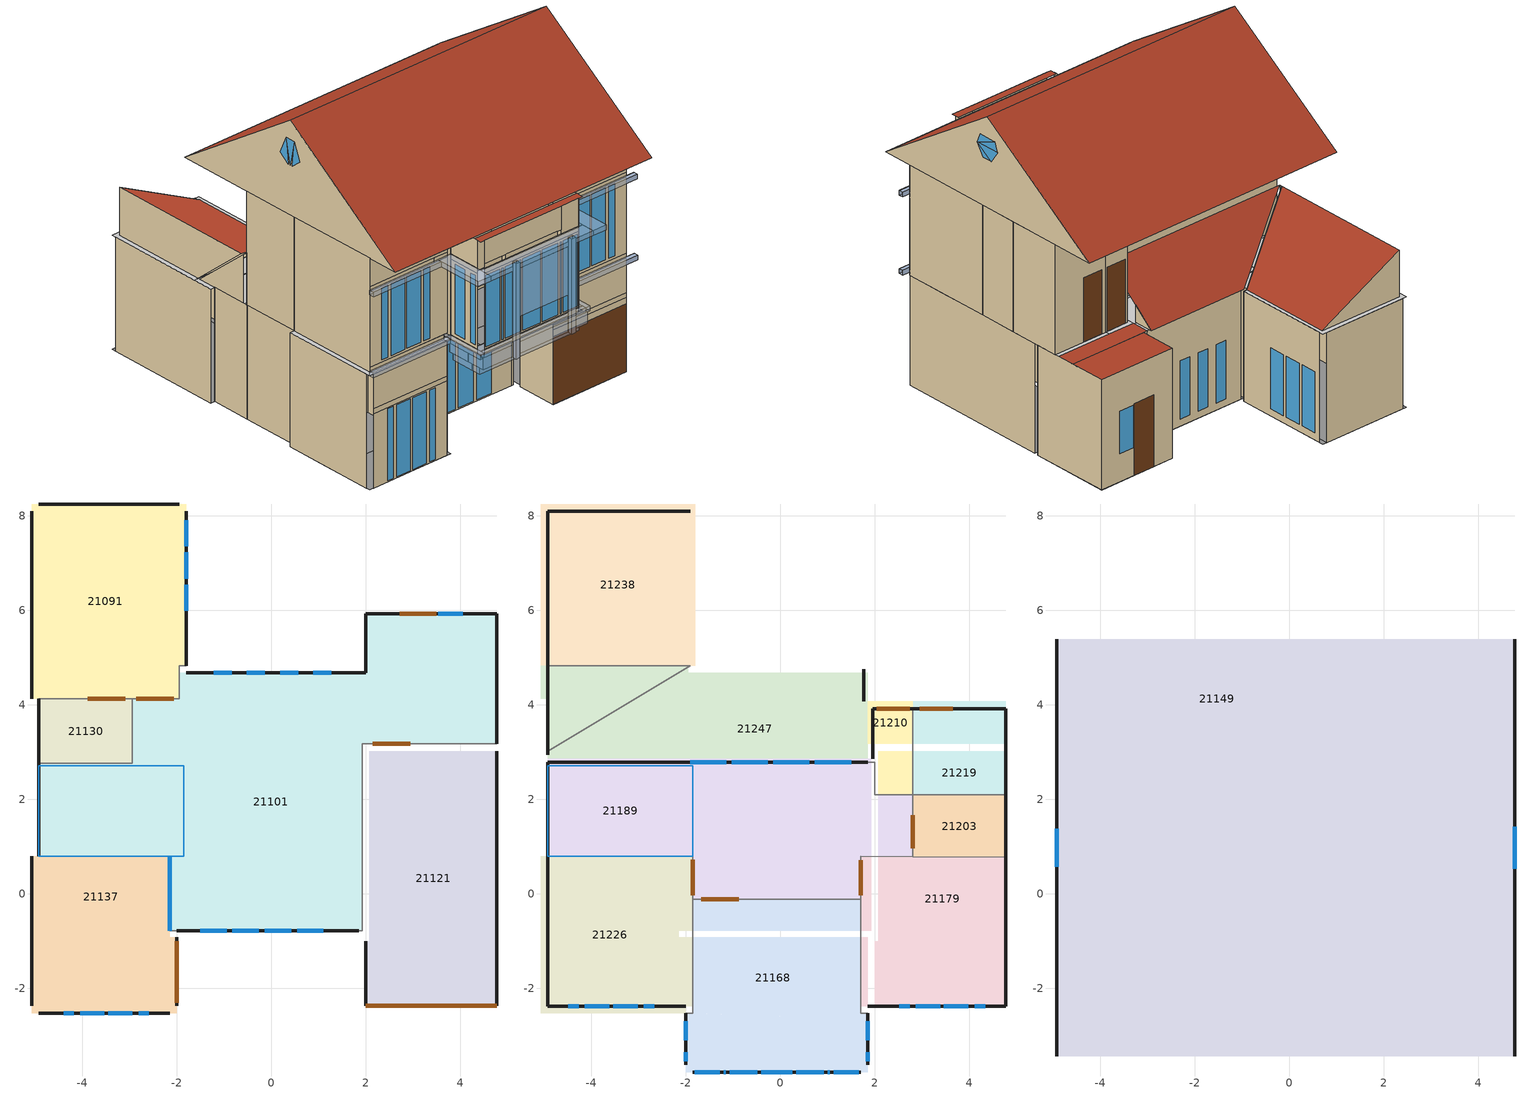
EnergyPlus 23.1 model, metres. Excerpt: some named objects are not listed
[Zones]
21091
 floor ground (1): -1.8,4.82 -1.95,4.82 -1.95,8.25 -1.8,8.25 z0; -1.95,4.13 -5.07,4.13 -5.07,8.25 -1.95,8.25 z0
 wall outside (5): -1.8,4.82 -1.8,8.1 / -1.95,8.25 -4.92,8.25 / -5.07,8.1 -5.07,4.13 z0:3.68
 wall to 21101 (5): -2.94,4.13 -1.95,4.13 -1.95,4.82 -1.8,4.82 z0:3.68
 wall to 21130 (5): -4.92,4.13 -2.94,4.13 z0:3.68
 window (Single Glass Emerald - 1001): -1.8,5.98 -1.8,6.54 / -1.8,6.67 -1.8,7.22 / -1.8,7.35 -1.8,7.9 z0.24:2.28
 door inside (7): -3.89,4.13 -3.09,4.13 / -2.86,4.13 -2.07,4.13 z0:2.4
21101
 floor ground (1): -2.94,0.79 -4.92,0.79 -4.92,2.75 -2.94,2.75 z0; -1.95,-0.79 -2.15,-0.79 -2.15,0.79 -1.95,0.79 z0; -1.95,0.79 -2.94,0.79 -2.94,4.13 -1.95,4.13 z0; 2,3.17 1.93,3.17 1.93,4.68 2,4.68 z0; 1.93,-0.79 -1.95,-0.79 -1.95,4.68 1.93,4.68 z0; 4.78,3.17 2,3.17 2,5.92 4.78,5.92 z0
 wall outside (5): 4.78,3.17 4.78,5.92 2,5.92 2,4.82 2,4.68 1.85,4.68 -1.8,4.68 / -4.92,2.75 -4.92,0.79 / -2,-0.79 1.85,-0.79 z0:3.68
 wall to 21130 (5): -2.94,4.13 -2.94,2.75 -4.92,2.75 z0:3.68
 wall to 21137 (5): -4.92,0.79 -2.15,0.79 -2.15,-0.79 -2,-0.79 z0:3.68
 wall to 21121 (5): 1.85,-0.79 1.93,-0.79 1.93,3.09 1.93,3.17 2,3.17 4.78,3.17 z0:3.68
 window (Single Glass Emerald - 1001): 4.05,5.92 3.54,5.92 z0.94:2.36; 1.27,4.68 0.89,4.68 / 0.57,4.68 0.19,4.68 / -0.13,4.68 -0.51,4.68 / -0.84,4.68 -1.22,4.68 z0.24:2.19; -1.5,-0.79 -0.94,-0.79 / -0.82,-0.79 -0.26,-0.79 / -0.14,-0.79 0.42,-0.79 / 0.55,-0.79 1.1,-0.79 z0.04:2.36
 window inside (Perfectly Clear - 1002): -2.15,0.79 -2.15,-0.78 z0:3.68
 door (13): 3.49,5.92 2.72,5.92 z0:2.4
 door inside (7): 2.15,3.17 2.95,3.17 z0:2.4
 roof outside (11): 2,4.68 4.78,4.68 4.78,5.92 2,5.92 z3.68; 1.85,4.07 4.78,4.07 4.78,4.68 1.85,4.68 z3.68
 skylight inside (Perfectly Clear - 1002): -4.92,0.79 -1.85,0.79 -1.85,2.71 -4.92,2.71 z3.68
21130
 floor ground (1): -2.94,2.75 -4.92,2.75 -4.92,4.13 -2.94,4.13 z0
 wall outside (5): -4.92,4.13 -4.92,2.75 z0:3.68
21137
 floor ground (1): -2.15,-0.93 -5.07,-0.93 -5.07,0.79 -2.15,0.79 z0; -2,-2.53 -5.07,-2.53 -5.07,-0.93 -2,-0.93 z0
 wall outside (5): -5.07,0.79 -5.07,-2.38 / -2,-2.38 -2,-0.93 z0:3.68; -4.92,-2.53 -2.15,-2.53 z2.41:2.56; -4.92,-2.53 -2.15,-2.53 z2.56:3.68; -4.92,-2.53 -2.15,-2.53 z0:2.41
 window (Single Glass Emerald - 1001): -4.39,-2.53 -4.18,-2.53 / -4.05,-2.53 -3.53,-2.53 / -3.45,-2.53 -2.94,-2.53 / -2.81,-2.53 -2.59,-2.53 z0.04:2.36
 door (13): -2,-2.3 -2,-1.01 z0:2.4
21121
 floor ground (1): 2.08,-2.38 2,-2.38 2,-1 2.08,-1 z0; 4.78,-2.38 2.08,-2.38 2.08,3.02 4.78,3.02 z0
 wall outside (5): 4.78,-2.38 4.78,3.02 / 2,-1 2,-2.38 z0:3.68; 2,-2.38 4.78,-2.38 z2.41:2.56; 2,-2.38 4.78,-2.38 z0:2.41; 2,-2.38 4.78,-2.38 z2.56:3.68
 door (13): 2.01,-2.38 4.77,-2.38 z0:2.19
21238
 floor to 21091 (4): -1.8,4.82 -5.07,4.82 -5.07,8.25 -1.8,8.25 z3.68
 wall outside (5): -1.91,8.1,3.69 -4.92,8.1,3.69 -4.92,8.1,5.24; -4.92,8.1,3.69 -4.92,4.82,3.69 -4.92,3.02,5.24 -4.92,8.1,5.24
 wall to 21247 (5): -4.92,4.82,3.69 -1.91,4.82,3.69 -4.92,3.02,5.24
 roof outside (25): -1.91,4.82,3.69 -1.91,8.1,3.69 -4.92,8.1,5.24 -4.92,3.02,5.24
21247
 floor to 21091 (4): -1.95,4.13 -5.07,4.13 -5.07,4.82 -1.95,4.82 z3.68
 floor to 21101 (4): 1.85,4.13 -1.95,4.13 -1.95,4.68 1.85,4.68 z3.68; 1.85,2.86 -2.94,2.86 -2.94,4.13 1.85,4.13 z3.68
 floor to 21130 (4): -2.94,2.86 -4.92,2.86 -4.92,4.13 -2.94,4.13 z3.68
 wall outside (5): 1.77,4.07,3.68 1.77,4.75,3.68 1.77,4.07,4.27; -4.92,4.75,3.68 -4.92,2.93,3.68 -4.92,2.93,5.24
 wall to 21189 (6): -4.92,2.78 1.85,2.78 z3.68:5.37
 wall to 21210 (6): 1.96,2.86,3.68 1.96,3.92,3.68 1.96,3.92,4.46 1.96,2.86,5.37
 roof outside (17): 1.77,4.75,3.68 -1.87,4.75,3.68 -4.89,2.93,5.24 1.77,2.93,5.24
21168
 floor outside (21): 1.85,-3.3 1.54,-3.3 1.54,-2.54 1.85,-2.54 z3.68; 1.85,-3.77 -2,-3.77 -2,-3.3 1.85,-3.3 z3.68; -1.57,-3.3 -2,-3.3 -2,-2.54 -1.57,-2.54 z3.68; 1.54,-3.3 -1.57,-3.3 -1.57,-2.54 1.54,-2.65 z3.68; 1.7,-2.53 1.54,-2.53 1.54,-0.93 1.7,-0.93 z3.68; 1.54,-2.65 -1.85,-2.53 -1.85,-0.93 1.54,-0.93 z3.68
 floor to 21101 (10): 1.7,-0.79 -1.85,-0.79 -1.85,-0.11 1.7,-0.11 z3.68
 wall outside (5): -2,-2.53 -2,-3.62 / -1.85,-3.77 1.7,-3.77 / 1.85,-3.62 1.85,-2.53 z6.3:6.45; -2,-2.53 -2,-3.62 / -1.85,-3.77 1.7,-3.77 / 1.85,-3.62 1.85,-2.53 z3.68:3.84; -2,-2.53 -2,-3.62 / -1.85,-3.77 1.7,-3.77 / 1.85,-3.62 1.85,-2.53 z3.84:6.3; -2,-2.53 -2,-3.62 / 1.05,-3.77 1.7,-3.77 / 1.85,-3.62 1.85,-2.53 z6.45:7.36; -1.05,-3.77 0.91,-3.77 / -1.85,-3.77 -1.2,-3.77 z6.45:6.6; -1.85,-3.77 1.05,-3.77 z6.6:7.36
 wall to 21179 (5): 1.85,-2.53 1.7,-2.53 1.7,-0.11 z3.68:7.36
 wall to 21189 (5): 1.7,-0.11 -1.85,-0.11 z3.68:7.36
 wall to 21226 (23): -1.85,-0.11 -1.85,-2.53 z3.68:7.36
 wall to 21226 (5): -1.85,-2.53 -2,-2.53 z3.68:7.36
 window (Single Glass Emerald - 1001): -2,-2.7 -2,-3.1 z3.94:6.19; -2,-3.36 -2,-3.54 z3.95:6.18; -0.4,-3.77 0.25,-3.77 / -1.07,-3.77 -0.48,-3.77 / 0.34,-3.77 0.92,-3.77 / -1.81,-3.77 -1.28,-3.77 / -1.2,-3.77 -1.15,-3.77 / 1.01,-3.77 1.05,-3.77 / 1.14,-3.77 1.66,-3.77 z3.9:6.22; 1.85,-3.1 1.85,-2.7 / 1.85,-3.54 1.85,-3.36 z3.94:6.17
 door inside (7): -0.87,-0.11 -1.67,-0.11 z3.69:6.08
 roof outside (11): -2,-3.77 1.85,-3.77 1.85,-3.53 -2,-3.53 z7.36
21179
 floor outside (21): 1.85,-2.38 1.7,-2.38 1.7,-0.93 1.85,-0.93 z3.68
 floor to 21101 (10): 1.93,-0.79 1.7,-0.79 1.7,0.79 1.93,0.79 z3.68
 floor to 21121 (16): 4.78,-1 2.08,-1 2.08,0.79 4.78,0.77 z3.68; 4.78,-2.38 2,-2.38 2,-1 4.78,-1 z3.68
 wall outside (5): 4.78,-2.38 4.78,0.77 z3.68:7.36; 1.85,-2.38 2.35,-2.38 4.78,-2.38 z6.3:6.45; 2,-2.38 4.78,-2.38 z3.68:3.84; 1.85,-2.38 4.78,-2.38 z3.84:6.3; 1.85,-2.38 4.78,-2.38 z6.45:7.36
 wall to 21203 (5): 4.78,0.77 2.8,0.78 z3.68:7.36
 wall to 21189 (5): 2.8,0.78 1.7,0.79 1.7,-0.11 z3.68:7.36
 window (Single Glass Emerald - 1001): 2.52,-2.38 2.74,-2.38 / 2.87,-2.38 3.38,-2.38 / 3.47,-2.38 3.98,-2.38 / 4.11,-2.38 4.34,-2.38 z3.93:6.24
 door inside (7): 1.7,0.71 1.7,-0.04 z3.69:6.08
21189
 floor to 21101 (10): 1.93,0.79 -1.85,0.79 -1.85,1.75 1.93,1.75 z3.68; 1.7,-0.11 -1.85,-0.11 -1.85,0.79 1.7,0.79 z3.68; -1.85,2.75 -2.94,2.75 -2.94,2.86 -1.85,2.86 z3.68; -1.85,2.71 -4.92,2.71 -4.92,2.75 -1.85,2.75 z3.68; 1.93,1.75 -1.85,1.75 -1.85,2.86 1.93,2.86 z3.68; -1.85,0.79 -4.92,0.79 -4.92,2.71 -1.85,2.71 z3.68
 floor to 21121 (16): 2.8,0.78 2.08,0.79 2.08,2.09 2.8,2.09 z3.68
 floor to 21130 (10): -2.94,2.75 -4.92,2.75 -4.92,2.86 -2.94,2.86 z3.68
 wall outside (5): 1.85,2.78 -4.92,2.78 z5.37:7.36; -4.92,2.78 -4.92,0.79 z3.68:7.36
 wall to 21203 (5): 2.8,0.78 2.8,2.09 z3.68:7.36
 wall to 21210 (5): 2.8,2.09 2,2.09 2,2.78 1.85,2.78 z3.68:7.36
 wall to 21226 (6): -4.92,0.79 -1.85,0.79 -1.85,-0.11 z3.68:7.36
 window (Single Glass Emerald - 1001): -1.14,2.78 -1.9,2.78 / -0.26,2.78 -1.03,2.78 / 0.62,2.78 -0.15,2.78 / 1.5,2.78 0.73,2.78 z5.45:6.35
 door inside (7): 2.8,0.97 2.8,1.66 / -1.85,0.71 -1.85,-0.04 z3.69:6.08
21210
 floor to 21101 (10): 2.8,3.17 1.85,3.17 1.85,4.07 2.8,4.07 z3.68
 floor to 21121 (16): 2.8,2.09 2.08,2.09 2.08,3.02 2.8,3.02 z3.68
 wall outside (5): 2.8,3.92 1.96,3.92 z3.68:7.36; 1.96,3.92,4.46 1.96,2.86,5.37 1.96,2.86,7.36 1.96,3.92,7.36
 wall to 21219 (5): 2.8,2.09 2.8,3.92 z3.68:7.36
 door (13): 2.74,3.92 2.04,3.92 z3.69:5.83
21219
 floor to 21101 (10): 4.78,3.17 2.8,3.17 2.8,4.07 4.78,4.07 z3.68
 floor to 21121 (16): 4.78,2.09 2.8,2.09 2.8,3.02 4.78,3.02 z3.68
 wall outside (5): 4.78,2.09 4.78,3.92 2.8,3.92 z3.68:7.36
 wall to 21203 (6): 2.8,2.09 4.78,2.09 z3.68:7.36
 door (13): 3.65,3.92 2.96,3.92 z3.69:5.83
21226
 floor outside (21): -1.85,-2.38 -2,-2.38 -2,-0.93 -1.85,-0.93 z3.68
 floor to 21101 (10): -1.85,-0.79 -2.15,-0.79 -2.15,0.79 -1.85,0.79 z3.68
 floor to 21137 (10): -2,-2.53 -2.15,-2.53 -2.15,-0.93 -2,-0.93 z3.68; -2.15,-2.53 -5.07,-2.53 -5.07,0.79 -2.15,0.79 z3.68
 wall outside (5): -4.92,0.79 -4.92,-2.38 z3.68:7.36; -4.92,-2.38 -2.5,-2.38 -2,-2.38 z6.3:6.45; -4.92,-2.38 -2.15,-2.38 z3.68:3.84; -4.92,-2.38 -2,-2.38 z6.45:7.36; -4.92,-2.38 -2,-2.38 z3.84:6.3
 window (Single Glass Emerald - 1001): -2.89,-2.38 -2.67,-2.38 / -3.53,-2.38 -3.02,-2.38 / -4.13,-2.38 -3.62,-2.38 / -4.48,-2.38 -4.26,-2.38 z3.92:6.24
21203
 floor to 21121 (16): 4.78,0.77 2.8,0.78 2.8,2.09 4.78,2.09 z3.68
 wall outside (5): 4.78,0.77 4.78,2.09 z3.68:7.36
21149
 floor outside (21): -2,-3.44 -4.92,-3.44 -4.92,-2.53 -2,-2.53 z7.36; 4.78,-3.44 1.85,-3.44 1.85,-2.53 4.78,-2.53 z7.36; 4.78,4.07 1.85,4.07 1.85,5.38 4.78,5.38 z7.36; 1.85,2.86 -4.92,2.86 -4.92,5.38 1.85,5.38 z7.36
 floor to 21168 (19): -1.85,-3.44 -2,-3.44 -2,-2.53 -1.85,-2.53 z7.36; 1.7,-2.53 -1.85,-2.53 -1.85,-0.11 1.7,-0.11 z7.36; 1.85,-3.44 -1.85,-3.44 -1.85,-2.53 1.85,-2.53 z7.36
 floor to 21179 (19): 4.78,-2.53 1.7,-2.53 1.7,0.79 4.78,0.77 z7.36
 floor to 21189 (19): 1.7,-0.11 -1.85,-0.11 -1.85,0.79 1.7,0.79 z7.36; 2,2.09 -4.92,2.09 -4.92,2.86 2,2.86 z7.36; 2.8,0.79 -4.92,0.79 -4.92,2.09 2.8,2.09 z7.36
 floor to 21203 (19): 4.78,0.77 2.8,0.78 2.8,2.09 4.78,2.09 z7.36
 floor to 21210 (19): 2.8,2.09 2,2.09 2,2.86 2.8,2.86 z7.36; 2.8,2.86 1.85,2.86 1.85,4.07 2.8,4.07 z7.36
 floor to 21219 (19): 4.78,2.09 2.8,2.09 2.8,4.07 4.78,4.07 z7.36
 floor to 21226 (19): -1.85,-2.53 -4.92,-2.53 -4.92,0.79 -1.85,0.79 z7.36
 wall outside (5): 4.78,-3.44,7.36 4.78,5.38,7.36 4.78,0.97,10.4; -4.92,5.38,7.36 -4.92,-3.44,7.36 -4.92,0.97,10.4
 window (Perfectly Clear - 1002): 4.78,0.53,9.38 4.78,1.14,8.97 4.78,1.41,9.38; 4.78,0.53,9.38 4.78,1.28,9.69 4.78,0.66,9.69; 4.78,0.53,9.38 4.78,1.41,9.38 4.78,1.28,9.69; 4.78,0.8,8.97 4.78,1.14,8.97 4.78,0.53,9.37; -4.92,0.97,8.95 -4.92,0.8,9.78 -4.92,1.14,9.78; -4.92,0.88,8.95 -4.92,0.57,9.21 -4.92,0.8,9.78; -4.92,1.37,9.21 -4.92,1.06,8.95 -4.92,1.14,9.78
 roof outside (17): 4.78,5.38,7.36 -4.92,5.38,7.36 -4.92,0.97,10.4 4.78,0.97,10.4; -4.92,-3.44,7.36 4.78,-3.44,7.36 4.78,0.97,10.4 -4.92,0.97,10.4
shading: 4.93,-2.53 2.35,-2.53 / 2.35,-2.68 4.93,-2.68 / -5.06,-2.68 -2.5,-2.68 / -2,-4.23 1.85,-4.23 / -2,-3.77 -2,-4.23 / 1.85,-4.23 1.85,-3.77 / 1.85,-3.77 -2,-3.77 / 1.85,-2.53 1.85,-4.23 / 1.85,-4.23 2.35,-4.23 / 2.35,-4.23 2.35,-2.53 / 2.35,-2.53 1.85,-2.53 / -2,-4.23 -2,-2.53 / -2,-2.53 -2.5,-2.53 / -2.5,-2.53 -2.5,-4.23 / -2.5,-4.23 -2,-4.23 / -2.5,-2.53 -5.06,-2.53 z6.3:6.45; 1.85,-3.77 -2,-3.77 / -2,-3.92 1.85,-3.92 / 1.85,-2.53 1.85,-3.92 / 2,-3.92 2,-2.53 / 4.93,-2.53 2,-2.53 / 2,-2.68 4.93,-2.68 / -2,-3.92 -2,-2.53 / -2.15,-2.53 -2.15,-3.92 / -5.06,-2.67 -2.15,-2.67 / -2.15,-2.53 -5.06,-2.53 z3.68:3.84; 1.05,-4.23 0.91,-4.23 / 0.91,-4.23 0.91,-4.38 / 0.91,-4.38 1.05,-4.38 / 1.05,-4.38 1.05,-4.23 / -1.06,-4.23 -1.2,-4.23 / -1.2,-4.23 -1.2,-4.38 / -1.2,-4.38 -1.06,-4.38 / -1.06,-4.38 -1.06,-4.23 z3.53:6.6; 1.84,-3.32 -1.9,-3.32 / 1.84,-3.62 1.84,-3.32 / -1.9,-3.32 -1.9,-3.62 / -1.9,-3.62 1.84,-3.62 / 1.53,-2.52 1.53,-3.32 / 1.53,-3.32 1.84,-3.32 / 1.84,-3.32 1.84,-2.52 / 1.84,-2.52 1.53,-2.52 / -1.59,-3.32 -1.59,-2.52 / -1.59,-2.52 -1.9,-2.52 / -1.9,-2.52 -1.9,-3.32 / -1.9,-3.32 -1.59,-3.32 z2.99:3.32; 1.54,-2.54 1.54,-3.3 / 1.54,-3.3 1.9,-3.3 / 1.9,-2.54 1.54,-2.54 / 1.9,-3.3 1.9,-2.54 / 1.9,-3.3 -2.04,-3.3 / 1.9,-3.92 1.9,-3.3 / -2.04,-3.3 -2.04,-3.92 / -2.04,-3.92 1.9,-3.92 / -1.57,-3.3 -1.57,-2.54 / -1.57,-2.54 -2.04,-2.54 / -2.04,-2.54 -2.04,-3.3 / -2.04,-3.3 -1.57,-3.3 z3.32:3.68; 0.9,-4.23 -1.06,-4.23 z4.75:6.3; -2,-4.23 1.85,-4.23 1.85,-3.77 -2,-3.77 z6.45; 1.85,-4.23 -2,-4.23 -2,-3.77 1.85,-3.77 z6.3; -2,-3.92 1.85,-3.92 1.85,-3.77 -2,-3.77 z3.84; 1.85,-3.92 -2,-3.92 -2,-3.77 1.85,-3.77 z3.68; 1.85,-4.23 2.35,-4.23 2.35,-2.53 1.85,-2.53 z6.45; 2.35,-4.23 1.85,-4.23 1.85,-2.53 2.35,-2.53 z6.3; 4.93,-2.68 2.35,-2.68 2.35,-2.53 4.93,-2.53 z6.3; 2.35,-2.68 4.93,-2.68 4.93,-2.53 2.35,-2.53 z6.45; -2.5,-4.23 -2,-4.23 -2,-2.53 -2.5,-2.53 z6.45; -2,-4.23 -2.5,-4.23 -2.5,-2.53 -2,-2.53 z6.3; -5.06,-2.68 -2.5,-2.68 -2.5,-2.53 -5.06,-2.53 z6.45; -2.5,-2.68 -5.06,-2.68 -5.06,-2.53 -2.5,-2.53 z6.3; 1.85,-3.92 2,-3.92 2,-2.53 1.85,-2.53 z3.84; 2,-3.92 1.85,-3.92 1.85,-2.53 2,-2.53 z3.68; 4.93,-2.68 2,-2.68 2,-2.53 4.93,-2.53 z3.68; 2,-2.68 4.93,-2.68 4.93,-2.53 2,-2.53 z3.84; -2.15,-3.92 -2,-3.92 -2,-2.53 -2.15,-2.53 z3.84; -2,-3.92 -2.15,-3.92 -2.15,-2.53 -2,-2.53 z3.68; -5.06,-2.67 -2.15,-2.67 -2.15,-2.53 -5.06,-2.53 z3.84; -2.15,-2.67 -5.06,-2.67 -5.06,-2.53 -2.15,-2.53 z3.68; -1.9,-3.62 1.84,-3.62 1.84,-3.32 -1.9,-3.32 z3.32; 1.84,-3.62 -1.9,-3.62 -1.9,-3.32 1.84,-3.32 z2.99; 1.53,-3.32 1.84,-3.32 1.84,-2.52 1.53,-2.52 z3.32; 1.84,-3.32 1.53,-3.32 1.53,-2.52 1.84,-2.52 z2.99; -1.9,-3.32 -1.59,-3.32 -1.59,-2.52 -1.9,-2.52 z3.32; -1.59,-3.32 -1.9,-3.32 -1.9,-2.52 -1.59,-2.52 z2.99; 1.54,-3.3 1.9,-3.3 1.9,-2.54 1.54,-2.54 z3.68; 1.9,-3.3 1.54,-3.3 1.54,-2.54 1.9,-2.54 z3.32; -2.04,-3.92 1.9,-3.92 1.9,-3.3 -2.04,-3.3 z3.68; 1.9,-3.92 -2.04,-3.92 -2.04,-3.3 1.9,-3.3 z3.32; -2.04,-3.3 -1.57,-3.3 -1.57,-2.54 -2.04,-2.54 z3.68; -1.57,-3.3 -2.04,-3.3 -2.04,-2.54 -1.57,-2.54 z3.32
[Building]
Building: North Axis {deg}=0; Terrain=Suburbs; Loads Convergence Tolerance Value {W}=0.04; Temperature Convergence Tolerance Value {deltaC}=0.4; Solar Distribution=FullInteriorAndExteriorWithReflections; Maximum Number of Warmup Days=25; Minimum Number of Warmup Days=6
[Site:Location]
Untitled (01-01:31-12)  (01-01:31-12): Latitude {deg}=-6.12; Longitude {deg}=106.65; Time Zone {hr}=7; Elevation {m}=8
[Site:GroundTemperature:BuildingSurface]
27, 27, 27, 27, 27, 27, 27, 27, 27, 27, 27, 27
[Site:GroundTemperature:FCfactorMethod]
January Ground Temperature {C}=27.5; February Ground Temperature {C}=27.4; March Ground Temperature {C}=27.4; April Ground Temperature {C}=27.4; May Ground Temperature {C}=27.5; June Ground Temperature {C}=27.6; July Ground Temperature {C}=27.8; August Ground Temperature {C}=27.8; September Ground Temperature {C}=27.9; October Ground Temperature {C}=27.8; November Ground Temperature {C}=27.8; December Ground Temperature {C}=27.6
[Site:GroundTemperature:Shallow]
14, 14, 14, 14, 14, 14, 14, 14, 14, 14, 14, 14
[Site:GroundTemperature:Deep]
14, 14, 14, 14, 14, 14, 14, 14, 14, 14, 14, 14
[Site:GroundReflectance]
0.2, 0.2, 0.2, 0.2, 0.2, 0.2, 0.2, 0.2, 0.2, 0.2, 0.2, 0.2
[Site:GroundReflectance:SnowModifier]
1, 1
[Material] Roughness=Rough; Thermal Absorptance=0.9
Name | Thickness {m} | Conductivity {W/m-K} | Density {kg/m3} | Specific Heat {J/kg-K} | Solar Absorptance | Visible Absorptance
1_1_37 | 0.133 | 0.04 | 10 | 1400 | 0.6 | 0.6
1_2_9 | 0.1 | 1.13 | 2000 | 1000 | 0.6 | 0.6
1_3_29 | 0.07 | 0.41 | 1200 | 840 | 0.73 | 0.73
1_4_34 | 0.03 | 0.14 | 650 | 1200 | 0.78 | 0.78
3_1_36 | 0.01 | 0.15 | 700 | 1420 | 0.78 | 0.78
3_2_20 | 0.132 | 0.04 | 12 | 840 | 0.6 | 0.6
3_3_8 | 0.1 | 0.38 | 1200 | 1000 | 0.6 | 0.6
3_5_113 | 0.013 | 0.25 | 2800 | 896 | 0.5 | 0.5
5_1_10002 | 0.02 | 0.02 | 1000 | 1000 | 0.7 | 0.7
5_2_6 | 0.11 | 0.62 | 1700 | 800 | 0.7 | 0.7
5_3_66 | 0.02 | 0.4 | 1000 | 1000 | 0.5 | 0.5
7_1_108 | 0.035 | 0.19 | 700 | 2390 | 0.5 | 0.5
9_1_7 | 0.1 | 1.4 | 2100 | 840 | 0.6 | 0.6
11_1_4 | 0.01 | 0.7 | 2100 | 1000 | 0.85 | 0.9
11_2_20 | 0.145 | 0.04 | 12 | 840 | 0.6 | 0.6
15_1_66 | 0.013 | 0.4 | 1000 | 1000 | 0.5 | 0.5
15_2_11 | 0.1 | 0.51 | 1400 | 1000 | 0.6 | 0.6
15_3_103 | 0.118 | 0.034 | 35 | 1400 | 0.6 | 0.6
15_4_5 | 0.1 | 0.84 | 1700 | 800 | 0.7 | 0.7
17_1_33 | 0.015 | 1 | 2000 | 800 | 0.7 | 0.7
17_2_182 | 0.015 | 2.3 | 2300 | 1000 | 0.6 | 0.6
21_1_17 | 0.025 | 0.5 | 1300 | 1000 | 0.7 | 0.7
21_2_111 | 0.148 | 0.04 | 30 | 840 | 0.6 | 0.6
21_3_34 | 0.005 | 0.14 | 650 | 1200 | 0.78 | 0.78
23_1_27 | 0.025 | 0.25 | 900 | 1000 | 0.5 | 0.5
25_1_10001 | 0.2 | 0.3 | 1000 | 1000 | 0.7 | 0.7
[Material:NoMass] Roughness=Rough; Thermal Absorptance=0.9; Solar Absorptance=0.7; Visible Absorptance=0.7
Name | Thermal Resistance {m2-K/W}
4_RVAL_2; 11_RVAL_3; 12_RVAL_2; 19_RVAL_2 | 0.18
23_RVAL_2 | 0.15
[WindowMaterial:Glazing] Dirt Correction Factor for Solar and Visible Transmittance=1
Name | Optical Data Type | Window Glass Spectral Data Set | Thickness {m} | Infrared Transmittance at Normal Incidence | Front Side Infrared Hemispherical Emissivity | Back Side Infrared Hemispherical Emissivity | Conductivity {W/m-K} | Solar Transmittance at Normal Incidence | Front Side Solar Reflectance at Normal Incidence | Back Side Solar Reflectance at Normal Incidence | Visible Transmittance at Normal Incidence | Front Side Visible Reflectance at Normal Incidence | Back Side Visible Reflectance at Normal Incidence
688 | Spectral | Asahimas Indoflot Clear 5.0 <FL5.amg> | 0.00483 | 0 | 0.84 | 0.84 | 1
100 | SpectralAverage |  | 0.003 | 0.99 | 0.005 | 0.005 | 5 | 0.99 | 0.005 | 0.005 | 0.99 | 0.005 | 0.005
[MaterialProperty:GlazingSpectralData]
Asahimas Indoflot Clear 5.0 <FL5.amg>: Wavelength 1 {micron}=0.3; Transmittance 1=0; Front Reflectance 1=0.056; Back Reflectance 1=0.056; Wavelength 2 {micron}=0.305; Transmittance 2=0; Front Reflectance 2=0.056; Back Reflectance 2=0.056; Wavelength 3 {micron}=0.31; Transmittance 3=0.001; Front Reflectance 3=0.056; Back Reflectance 3=0.056; Wavelength 4 {micron}=0.315; Transmittance 4=0.004; Front Reflectance 4=0.055; Back Reflectance 4=0.055; Wavelength 5 {micron}=0.32; Transmittance 5=0.016; Front Reflectance 5=0.055; Back Reflectance 5=0.055; N21=0.325; N22=0.048; N23=0.055; N24=0.055; N25=0.33; N26=0.114; N27=0.055; N28=0.055; N29=0.335; N30=0.215; N31=0.057; N32=0.057; N33=0.34; N34=0.34; N35=0.06; N36=0.06; N37=0.345; N38=0.469; N39=0.065; N40=0.065; N41=0.35; N42=0.582; N43=0.07; N44=0.07; N45=0.355; N46=0.673; N47=0.074; N48=0.074; N49=0.36; N50=0.739; N51=0.078; N52=0.078; N53=0.365; N54=0.781; N55=0.08; N56=0.08; N57=0.37; N58=0.798; N59=0.081; N60=0.081; N61=0.375; N62=0.8; N63=0.081; N64=0.081; N65=0.38; N66=0.801; N67=0.08; N68=0.08; N69=0.385; N70=0.812; N71=0.081; N72=0.081; N73=0.39; N74=0.831; N75=0.082; N76=0.082; N77=0.395; N78=0.85; N79=0.083; N80=0.083; N81=0.4; N82=0.861; N83=0.084; N84=0.084; N85=0.41; N86=0.866; N87=0.083; N88=0.083; N89=0.42; N90=0.864; N91=0.082; N92=0.082; N93=0.43; N94=0.864; N95=0.082; N96=0.082; N97=0.44; N98=0.866; N99=0.081; N100=0.081; N101=0.45; N102=0.872; N103=0.081; N104=0.081; N105=0.46; N106=0.88; N107=0.081; N108=0.081; N109=0.47; N110=0.885; N111=0.081; N112=0.081; N113=0.48; N114=0.888; N115=0.08; N116=0.08; N117=0.49; N118=0.89; N119=0.08; N120=0.08; N121=0.5; N122=0.892; N123=0.08; N124=0.08; N125=0.51; N126=0.893; N127=0.079; N128=0.079; N129=0.52; N130=0.894; N131=0.079; N132=0.079; N133=0.53; N134=0.893; N135=0.078; N136=0.078; N137=0.54; N138=0.892; N139=0.077; N140=0.077; N141=0.55; N142=0.89; N143=0.076; N144=0.076; N145=0.56; N146=0.888; N147=0.076; N148=0.076; N149=0.57; N150=0.885; N151=0.075; N152=0.075; N153=0.58; N154=0.881; N155=0.074; N156=0.074; N157=0.59; N158=0.876; N159=0.074; N160=0.074; N161=0.6; N162=0.872; N163=0.073; N164=0.073; N165=0.61; N166=0.867; N167=0.073; N168=0.073; N169=0.62; N170=0.861; N171=0.072; N172=0.072; N173=0.63; N174=0.854; N175=0.071; N176=0.071; N177=0.64; N178=0.848; N179=0.07; N180=0.07; N181=0.65; N182=0.842; N183=0.07; N184=0.07; N185=0.66; N186=0.835; N187=0.069; N188=0.069; N189=0.67; N190=0.829; N191=0.069; N192=0.069; N193=0.68; N194=0.821; N195=0.068; N196=0.068; N197=0.69; N198=0.813; N199=0.067; N200=0.067; N201=0.7; N202=0.806; N203=0.067; N204=0.067; N205=0.71; N206=0.798; N207=0.066; N208=0.066; N209=0.72; N210=0.79; N211=0.065; N212=0.065; N213=0.73; N214=0.783; N215=0.065; N216=0.065; N217=0.74; N218=0.774; N219=0.064; N220=0.064; N221=0.75; N222=0.766; N223=0.064; N224=0.064; N225=0.76; N226=0.759; N227=0.063; N228=0.063; N229=0.77; N230=0.75; N231=0.063; N232=0.063; N233=0.78; N234=0.743; N235=0.062; N236=0.062; N237=0.79; N238=0.736; N239=0.062; N240=0.062; N241=0.8; N242=0.729; N243=0.061; N244=0.061; N245=0.81; N246=0.722; N247=0.061; N248=0.061; N249=0.82; N250=0.716; N251=0.061; N252=0.061; N253=0.83; N254=0.709; N255=0.062; N256=0.062; N257=0.84; N258=0.704; N259=0.064; N260=0.064; N261=0.85; N262=0.698; N263=0.063; N264=0.063; N265=0.86; N266=0.694; N267=0.063; N268=0.063; N269=0.87; N270=0.69; N271=0.062; N272=0.062; N273=0.88; N274=0.685; N275=0.062; N276=0.062; N277=0.89; N278=0.682; N279=0.062; N280=0.062; N281=0.9; N282=0.679; N283=0.061; N284=0.061; N285=0.91; N286=0.676; N287=0.061; N288=0.061; N289=0.92; N290=0.673; N291=0.061; N292=0.061; N293=0.93; N294=0.671; N295=0.061; N296=0.061; N297=0.94; N298=0.668; N299=0.06; N300=0.06; N301=0.95; N302=0.666; N303=0.06; N304=0.06; N305=0.96; N306=0.665; N307=0.06; N308=0.06; N309=0.97; N310=0.663; N311=0.06; N312=0.06; N313=0.98; N314=0.662; N315=0.059; N316=0.059; N317=0.99; N318=0.661; N319=0.059; N320=0.059; N321=1; N322=0.659; N323=0.059; N324=0.059; N325=1.05; N326=0.657; N327=0.058; N328=0.058; N329=1.1; N330=0.657; N331=0.057; N332=0.057; N333=1.15; N334=0.66; N335=0.057; N336=0.057; N337=1.2; N338=0.666; N339=0.057; N340=0.057; N341=1.25; N342=0.675; N343=0.057; N344=0.057; N345=1.3; N346=0.687; N347=0.057; N348=0.057; N349=1.35; N350=0.702; N351=0.058; N352=0.058; N353=1.4; N354=0.718; N355=0.061; N356=0.061; N357=1.45; N358=0.737; N359=0.063; N360=0.063; N361=1.5; N362=0.756; N363=0.063; N364=0.063; N365=1.55; N366=0.771; N367=0.062; N368=0.062; N369=1.6; N370=0.782; N371=0.062; N372=0.062; N373=1.65; N374=0.788; N375=0.061; N376=0.061; N377=1.7; N378=0.791; N379=0.061; N380=0.061; N381=1.75; N382=0.791; N383=0.061; N384=0.061; N385=1.8; N386=0.79; N387=0.062; N388=0.062; N389=1.85; N390=0.789; N391=0.062; N392=0.062; N393=1.9; N394=0.789; N395=0.071; N396=0.071; N397=1.95; N398=0.789; N399=0.074; N400=0.074; N401=2; N402=0.79; N403=0.07; N404=0.07; N405=2.05; N406=0.792; N407=0.066; N408=0.066; N409=2.1; N410=0.794; N411=0.063; N412=0.063; N413=2.15; N414=0.793; N415=0.062; N416=0.062; N417=2.2; N418=0.778; N419=0.06; N420=0.06; N421=2.25; N422=0.779; N423=0.059; N424=0.059; N425=2.3; N426=0.788; N427=0.059; N428=0.059; N429=2.35; N430=0.792; N431=0.061; N432=0.061; N433=2.4; N434=0.79; N435=0.064; N436=0.064; N437=2.45; N438=0.781; N439=0.066; N440=0.066; N441=2.5; N442=0.772; N443=0.069; N444=0.069
[Construction]
1: 1_1_37, 1_2_9, 1_3_29, 1_4_34
4: 3_5_113, 4_RVAL_2, 3_3_8, 3_2_20, 3_1_36
5: 5_1_10002, 5_2_6, 5_3_66
6: 5_3_66, 5_2_6, 5_1_10002
7; 13: 7_1_108
10: 9_1_7
11: 11_1_4, 11_2_20, 11_RVAL_3, 3_5_113
12: 3_5_113, 12_RVAL_2, 11_2_20, 11_1_4
16: 15_4_5, 15_3_103, 15_2_11, 15_1_66
17: 17_1_33, 17_2_182
19: 3_5_113, 19_RVAL_2, 3_3_8, 3_2_20, 3_1_36
21: 21_1_17, 21_2_111, 21_3_34
23: 23_1_27, 23_RVAL_2, 23_1_27
25: 25_1_10001
Single Glass Emerald - 1001: 688
Perfectly Clear - 1002: 100
[WindowProperty:FrameAndDivider] Frame Width {m}=0.04; Frame Outside Projection {m}=0; Frame Inside Projection {m}=0; Frame Conductance {W/m2-K}=500; Ratio of Frame-Edge Glass Conductance to Center-Of-Glass Conductance=1; Frame Solar Absorptance=0.3; Frame Visible Absorptance=0.3; Frame Thermal Hemispherical Emissivity=0.3; Divider Type=DividedLite; Number of Vertical Dividers=0; Outside Reveal Solar Absorptance=0.3; Inside Sill Depth {m}=0; Inside Sill Solar Absorptance=0.3; Inside Reveal Depth {m}=0; Inside Reveal Solar Absorptance=0.3; NFRC Product Type for Assembly Calculations=CurtainWall
Name | Number of Horizontal Dividers | Divider Width {m} | Divider Outside Projection {m} | Divider Inside Projection {m} | Divider Conductance {W/m2-K} | Ratio of Divider-Edge Glass Conductance to Center-Of-Glass Conductance | Divider Solar Absorptance | Divider Visible Absorptance | Divider Thermal Hemispherical Emissivity
1 | 0
4 | 4 | 0.02 | 0 | 0 | 500 | 1 | 0.3 | 0.3 | 0.3
[Zone] Type=1; Multiplier=1; Zone Inside Convection Algorithm=TARP
Name | Volume {m3} | Floor Area {m2} | Part of Total Floor Area
21091 | 43.5132 | 13.3941 | Yes
21101 | 134.2213 | 36.4473 | Yes
21121 | 54.0328 | 14.6724 | No
21130 | 10.0138 | 2.7192 | Yes
21137 | 32.3757 | 9.9455 | Yes
21149 | 130.0371 | 85.571 | No
21168 | 45.8014 | 13.3696 | Yes
21179 | 35.7646 | 9.7319 | Yes
21189 | 66.2788 | 12.1329 | Yes
21203 | 9.5299 | 2.5932 | Yes
21210 | 5.562 | 1.5135 | Yes
21219 | 13.2619 | 3.6087 | Yes
21226 | 35.8805 | 9.7634 | Yes
21238 | 9.0429 | 9.8756 | No
21247 | 9.4142 | 12.112 | No
[ShadingProperty:Reflectance] Fraction of Shading Surface That Is Glazed=0
Name | Shading Surface | Diffuse Solar Reflectance of Unglazed Part of Shading Surface | Diffuse Visible Reflectance of Unglazed Part of Shading Surface
 | Emerald Garden Tipe 150 - Component block 9 - Surface 1 (1) | 0.4 | 0.4
 | Emerald Garden Tipe 150 - Component block 9 - Surface 2 (2) | 0.4 | 0.4
 | Emerald Garden Tipe 150 - Component block 9 - Surface 3 (3) | 0.4 | 0.4
 | Emerald Garden Tipe 150 - Component block 9 - Surface 4 (4) | 0.4 | 0.4
 | Emerald Garden Tipe 150 - Component block 9 - Surface 5 (5) | 0.4 | 0.4
 | Emerald Garden Tipe 150 - Component block 9 - Surface 6 (6) | 0.4 | 0.4
 | Emerald Garden Tipe 150 - Component block 10 - Surface 1 (7) | 0.3 | 0.3
 | Emerald Garden Tipe 150 - Component block 10 - Surface 2 (8) | 0.3 | 0.3
 | Emerald Garden Tipe 150 - Component block 10 - Surface 4 (9) | 0.3 | 0.3
 | Emerald Garden Tipe 150 - Component block 10 - Surface 6 (10) | 0.3 | 0.3
 | Emerald Garden Tipe 150 - Component block 6 - Surface 1 (11) | 0.3 | 0.3
 | Emerald Garden Tipe 150 - Component block 6 - Surface 2 (12) | 0.3 | 0.3
 | Emerald Garden Tipe 150 - Component block 6 - Surface 3 (13) | 0.3 | 0.3
 | Emerald Garden Tipe 150 - Component block 6 - Surface 4 (14) | 0.3 | 0.3
 | Emerald Garden Tipe 150 - Component block 6 - Surface 5 (15) | 0.3 | 0.3
 | Emerald Garden Tipe 150 - Component block 6 - Surface 6 (16) | 0.3 | 0.3
 | Emerald Garden Tipe 150 - Component block 17 - Surface 3 (17) | 0.3 | 0.3
 | Emerald Garden Tipe 150 - Component block 17 - Surface 4 (18) | 0.3 | 0.3
 | Emerald Garden Tipe 150 - Component block 17 - Surface 5 (19) | 0.3 | 0.3
 | Emerald Garden Tipe 150 - Component block 17 - Surface 6 (20) | 0.3 | 0.3
 | Emerald Garden Tipe 150 - Component block 4 - Surface 1 (21) | 0.4 | 0.4
 | Emerald Garden Tipe 150 - Component block 4 - Surface 2 (22) | 0.4 | 0.4
 | Emerald Garden Tipe 150 - Component block 4 - Surface 3 (23) | 0.4 | 0.4
 | Emerald Garden Tipe 150 - Component block 4 - Surface 4 (24) | 0.4 | 0.4
 | Emerald Garden Tipe 150 - Component block 4 - Surface 5 (25) | 0.4 | 0.4
 | Emerald Garden Tipe 150 - Component block 4 - Surface 6 (26) | 0.4 | 0.4
 | Emerald Garden Tipe 150 - Component block 18 - Surface 3 (27) | 0.4 | 0.4
 | Emerald Garden Tipe 150 - Component block 18 - Surface 4 (28) | 0.4 | 0.4
 | Emerald Garden Tipe 150 - Component block 18 - Surface 5 (29) | 0.4 | 0.4
 | Emerald Garden Tipe 150 - Component block 18 - Surface 6 (30) | 0.4 | 0.4
 | Emerald Garden Tipe 150 - Vertical 2 - Surface 1 (31) | 0.4 | 0.4
 | Emerald Garden Tipe 150 - Vertical 2 - Surface 2 (32) | 0.4 | 0.4
 | Emerald Garden Tipe 150 - Vertical 2 - Surface 4 (33) | 0.4 | 0.4
 | Emerald Garden Tipe 150 - Vertical 2 - Surface 6 (34) | 0.4 | 0.4
 | Emerald Garden Tipe 150 - Vertical 1 - Surface 1 (35) | 0.4 | 0.4
 | Emerald Garden Tipe 150 - Vertical 1 - Surface 2 (36) | 0.4 | 0.4
 | Emerald Garden Tipe 150 - Vertical 1 - Surface 4 (37) | 0.4 | 0.4
 | Emerald Garden Tipe 150 - Vertical 1 - Surface 6 (38) | 0.4 | 0.4
 | Emerald Garden Tipe 150 - Component block 5 - Surface 1 (39) | 0.3 | 0.3
 | Emerald Garden Tipe 150 - Component block 5 - Surface 2 (40) | 0.3 | 0.3
 | Emerald Garden Tipe 150 - Component block 5 - Surface 3 (41) | 0.3 | 0.3
 | Emerald Garden Tipe 150 - Component block 5 - Surface 5 (42) | 0.3 | 0.3
 | Emerald Garden Tipe 150 - Component block 19 - Surface 3 (43) | 0.4 | 0.4
 | Emerald Garden Tipe 150 - Component block 19 - Surface 4 (44) | 0.4 | 0.4
 | Emerald Garden Tipe 150 - Component block 19 - Surface 5 (45) | 0.4 | 0.4
 | Emerald Garden Tipe 150 - Component block 19 - Surface 6 (46) | 0.4 | 0.4
 | Emerald Garden Tipe 150 - Component block 1 - Surface 1 (47) | 0.4 | 0.4
 | Emerald Garden Tipe 150 - Component block 1 - Surface 2 (48) | 0.4 | 0.4
 | Emerald Garden Tipe 150 - Component block 1 - Surface 3 (49) | 0.4 | 0.4
 | Emerald Garden Tipe 150 - Component block 1 - Surface 5 (50) | 0.4 | 0.4
[People] Number of People Calculation Method=People/Area; Fraction Radiant=0.3; Sensible Heat Fraction=AutoCalculate; Carbon Dioxide Generation Rate {m3/s-W}=3.82e-08; Enable ASHRAE 55 Comfort Warnings=No; Mean Radiant Temperature Calculation Type=ZoneAveraged; Work Efficiency Schedule=Work efficiency; Clothing Insulation Calculation Method=ClothingInsulationSchedule; Air Velocity Schedule=8060
Name | Zone or ZoneList or Space or SpaceList | Number of People Schedule | People per Floor Area {person/m2} | Activity Level Schedule | Clothing Insulation Schedule
People 21091 | 21091 | 10002 | 0.08 | Activity Schedule 21091 | Clothing Schedule 21091
People 21101 | 21101 | 2224 | 0.16 | Activity Schedule 21101 | Clothing Schedule 21101
People 21130 | 21130 | 2209 | 0.01 | Activity Schedule 21130 | Clothing Schedule 21130
People 21137 | 21137 | 2804 | 0.05 | Activity Schedule 21137 | Clothing Schedule 21137
People 21168 | 21168 | 10002 | 0.08 | Activity Schedule 21168 | Clothing Schedule 21168
People 21179 | 21179 | 10002 | 0.08 | Activity Schedule 21179 | Clothing Schedule 21179
People 21203 | 21203 | 2209 | 0.01 | Activity Schedule 21203 | Clothing Schedule 21203
People 21210 | 21210 | 2209 | 0.01 | Activity Schedule 21210 | Clothing Schedule 21210
People 21219 | 21219 | 10002 | 0.02 | Activity Schedule 21219 | Clothing Schedule 21219
People 21226 | 21226 | 10002 | 0.08 | Activity Schedule 21226 | Clothing Schedule 21226
[Lights] Design Level Calculation Method=Watts/Area; Return Air Fraction=0; Fraction Radiant=0.42; Fraction Visible=0.18; Fraction Replaceable=1
Name | Zone or ZoneList or Space or SpaceList | Schedule | Watts per Zone Floor Area {W/m2}
21091 General lighting | 21091 | 2215 | 3
21101 General lighting | 21101 | 2225 | 5
21121 General lighting | 21121 | 10000 | 2
21130 General lighting | 21130 | 2210 | 5
21137 General lighting | 21137 | 2235 | 5
21168 General lighting | 21168 | 2215 | 3
21179 General lighting | 21179 | 2215 | 3
21189 General lighting | 21189 | 2235 | 25
21203 General lighting | 21203 | 1 | 25
21210 General lighting | 21210 | 2210 | 5
21219 General lighting | 21219 | 2215 | 3
21226 General lighting | 21226 | 2215 | 3
[OtherEquipment] Fuel Type=Electricity; Design Level Calculation Method=Watts/Area; Fraction Latent=0; Fraction Radiant=0.4; Fraction Lost=0; Carbon Dioxide Generation Rate {m3/s-W}=0
Name | Zone or ZoneList or Space or SpaceList | Schedule | Power per Zone Floor Area {W/m2}
21091 Miscellaneous gain | 21091 | 2216 | 10
21101 Miscellaneous gain | 21101 | 2806 | 15
21179 Computing gain | 21179 | 2216 | 5
[ZoneControl:Thermostat] Control Type Schedule=Zone Control Type Sched
Name | Zone or ZoneList | Control 1
21091 Thermostat | 21091 | Dual Setpoint - Zone 21091
21168 Thermostat | 21168 | Dual Setpoint - Zone 21168
21179 Thermostat | 21179 | Dual Setpoint - Zone 21179
21226 Thermostat | 21226 | Dual Setpoint - Zone 21226
[ThermostatSetpoint:DualSetpoint]
Name | Heating Setpoint Temperature Schedule | Cooling Setpoint Temperature Schedule
Dual Setpoint - Zone 21091 | 21091 Heating Setpoint Schedule | 21091 Cooling SP Sch
Dual Setpoint - Zone 21168 | 21168 Heating Setpoint Schedule | 21168 Cooling SP Sch
Dual Setpoint - Zone 21179 | 21179 Heating Setpoint Schedule | 21179 Cooling SP Sch
Dual Setpoint - Zone 21226 | 21226 Heating Setpoint Schedule | 21226 Cooling SP Sch
[Zone equipment]
21091: 21091 Ideal Loads Air
21168: 21168 Ideal Loads Air
21179: 21179 Ideal Loads Air
21226: 21226 Ideal Loads Air
[WaterUse:Equipment] Flow Rate Fraction Schedule=2209
Name | Peak Flow Rate {m3/s} | Target Temperature Schedule | Hot Water Supply Temperature Schedule | Cold Water Supply Temperature Schedule | Zone
DHW 21130 | 0.000188833 | DHW Supply Temperature 21130 | DHW Supply Temperature 21130 | DHW Mains Temperature 21130 | 21130
DHW 21203 | 0.000270125 | DHW Supply Temperature 21203 | DHW Supply Temperature 21203 | DHW Mains Temperature 21203 | 21203
[Schedule:Day:Hourly]
Summer Control Type Day Sch; Winter Control Type Day Sch: 4, 4, 4, 4, 4, 4, 4, 4, 4, 4, 4, 4, 4, 4, 4, 4, 4, 4, 4, 4, 4, 4, 4, 4
[Schedule:Day:Interval]
11: No, 24:00, 0
12: No, 24:00, 1
29: No, 7:00, 0, 23:00, 1, 24:00, 0
10000: No, 17:30, 0, 22:00, 1, 24:00, 0
10002: No, 6:05, 0, 21:00, 1, 24:00, 0
10001_100_30_25: No, 5:30, 25, 21:00, 30, 24:00, 25
12_100_30_25: No, 24:00, 25
[Schedule:Day:List]
1: No, 60, 0, 0, 0, 0, 0, 0, 0, 0, 1, 1, 1, 1, 1, 1, 1, 1, 1, 1, 0, 0, 0, 0, 0, 0
28: No, 30, 0, 0, 0, 0, 0, 0, 0, 0, 0, 0, 0, 0, 0, 0, 1, 1, 1, 1, 0, 0, 0, 0, 0, 0, 0, 0, 0, 0, 0, 0, 0, 0, 1, 1, 1, 1, 1, 1, 1, 1, 1, 1, 1, 1, 1, 1, 0, 0
[Schedule:Week:Daily]
Summer Control Type Week Sch: Summer Control Type Day Sch, Summer Control Type Day Sch, Summer Control Type Day Sch, Summer Control Type Day Sch, Summer Control Type Day Sch, Summer Control Type Day Sch, Summer Control Type Day Sch, Summer Control Type Day Sch, Summer Control Type Day Sch, Summer Control Type Day Sch, Summer Control Type Day Sch, Summer Control Type Day Sch
Winter Control Type Week Sch: Winter Control Type Day Sch, Winter Control Type Day Sch, Winter Control Type Day Sch, Winter Control Type Day Sch, Winter Control Type Day Sch, Winter Control Type Day Sch, Winter Control Type Day Sch, Winter Control Type Day Sch, Winter Control Type Day Sch, Winter Control Type Day Sch, Winter Control Type Day Sch, Winter Control Type Day Sch
1_Jan; 1_Feb; 1_Mar; 1_Apr; 1_May; 1_Jun; 1_Jul; 1_Aug; 1_Sep; 1_Oct; 1_Nov; 1_Dec: 11, 1, 1, 1, 1, 1, 1, 11, 1, 12, 1, 1
10000_Jan; 10000_Feb; 10000_Mar; 10000_Apr; 10000_May; 10000_Jun; 10000_Jul; 10000_Aug; 10000_Sep; 10000_Oct; 10000_Nov; 10000_Dec: 10000, 10000, 10000, 10000, 10000, 10000, 10000, 10000, 10000, 11, 10000, 10000
10002_Jan; 10002_Feb; 10002_Mar; 10002_Apr; 10002_May; 10002_Jun; 10002_Jul; 10002_Aug; 10002_Sep; 10002_Oct; 10002_Nov; 10002_Dec: 29, 28, 28, 28, 28, 28, 29, 29, 28, 12, 28, 28
21091 Cooling SP Sch_Jan; 21091 Cooling SP Sch_Feb; 21091 Cooling SP Sch_Mar; 21091 Cooling SP Sch_Apr; 21091 Cooling SP Sch_May; 21091 Cooling SP Sch_Jun; 21091 Cooling SP Sch_Jul; 21091 Cooling SP Sch_Aug; 21091 Cooling SP Sch_Sep; 21091 Cooling SP Sch_Oct; 21091 Cooling SP Sch_Nov; 21091 Cooling SP Sch_Dec; 21168 Cooling SP Sch_Jan; 21168 Cooling SP Sch_Feb; 21168 Cooling SP Sch_Mar; 21168 Cooling SP Sch_Apr; 21168 Cooling SP Sch_May; 21168 Cooling SP Sch_Jun; 21168 Cooling SP Sch_Jul; 21168 Cooling SP Sch_Aug; 21168 Cooling SP Sch_Sep; 21168 Cooling SP Sch_Oct; 21168 Cooling SP Sch_Nov; 21168 Cooling SP Sch_Dec; 21179 Cooling SP Sch_Jan; 21179 Cooling SP Sch_Feb; 21179 Cooling SP Sch_Mar; 21179 Cooling SP Sch_Apr; 21179 Cooling SP Sch_May; 21179 Cooling SP Sch_Jun; 21179 Cooling SP Sch_Jul; 21179 Cooling SP Sch_Aug; 21179 Cooling SP Sch_Sep; 21179 Cooling SP Sch_Oct; 21179 Cooling SP Sch_Nov; 21179 Cooling SP Sch_Dec; 21226 Cooling SP Sch_Jan; 21226 Cooling SP Sch_Feb; 21226 Cooling SP Sch_Mar; 21226 Cooling SP Sch_Apr; 21226 Cooling SP Sch_May; 21226 Cooling SP Sch_Jun; 21226 Cooling SP Sch_Jul; 21226 Cooling SP Sch_Aug; 21226 Cooling SP Sch_Sep; 21226 Cooling SP Sch_Oct; 21226 Cooling SP Sch_Nov; 21226 Cooling SP Sch_Dec: 10001_100_30_25, 10001_100_30_25, 10001_100_30_25, 10001_100_30_25, 10001_100_30_25, 10001_100_30_25, 10001_100_30_25, 10001_100_30_25, 10001_100_30_25, 12_100_30_25, 10001_100_30_25, 10001_100_30_25
[Schedule:Year]
1: 1_Jan, 1, 1, 1, 31, 1_Feb, 2, 1, 2, 28, 1_Mar, 3, 1, 3, 31, 1_Apr, 4, 1, 4, 30, 1_May, 5, 1, 5, 31, 1_Jun, 6, 1, 6, 30, 1_Jul, 7, 1, 7, 31, 1_Aug, 8, 1, 8, 31, 1_Sep, 9, 1, 9, 30, 1_Oct, 10, 1, 10, 31, 1_Nov, 11, 1, 11, 30, 1_Dec, 12, 1, 12, 31
10000: 10000_Jan, 1, 1, 1, 31, 10000_Feb, 2, 1, 2, 28, 10000_Mar, 3, 1, 3, 31, 10000_Apr, 4, 1, 4, 30, 10000_May, 5, 1, 5, 31, 10000_Jun, 6, 1, 6, 30, 10000_Jul, 7, 1, 7, 31, 10000_Aug, 8, 1, 8, 31, 10000_Sep, 9, 1, 9, 30, 10000_Oct, 10, 1, 10, 31, 10000_Nov, 11, 1, 11, 30, 10000_Dec, 12, 1, 12, 31
10002: 10002_Jan, 1, 1, 1, 31, 10002_Feb, 2, 1, 2, 28, 10002_Mar, 3, 1, 3, 31, 10002_Apr, 4, 1, 4, 30, 10002_May, 5, 1, 5, 31, 10002_Jun, 6, 1, 6, 30, 10002_Jul, 7, 1, 7, 31, 10002_Aug, 8, 1, 8, 31, 10002_Sep, 9, 1, 9, 30, 10002_Oct, 10, 1, 10, 31, 10002_Nov, 11, 1, 11, 30, 10002_Dec, 12, 1, 12, 31
Zone Control Type Sched: Summer Control Type Week Sch, 1, 1, 3, 31, Winter Control Type Week Sch, 4, 1, 9, 30, Summer Control Type Week Sch, 10, 1, 12, 31
21091 Cooling SP Sch: 21091 Cooling SP Sch_Jan, 1, 1, 1, 31, 21091 Cooling SP Sch_Feb, 2, 1, 2, 28, 21091 Cooling SP Sch_Mar, 3, 1, 3, 31, 21091 Cooling SP Sch_Apr, 4, 1, 4, 30, 21091 Cooling SP Sch_May, 5, 1, 5, 31, 21091 Cooling SP Sch_Jun, 6, 1, 6, 30, 21091 Cooling SP Sch_Jul, 7, 1, 7, 31, 21091 Cooling SP Sch_Aug, 8, 1, 8, 31, 21091 Cooling SP Sch_Sep, 9, 1, 9, 30, 21091 Cooling SP Sch_Oct, 10, 1, 10, 31, 21091 Cooling SP Sch_Nov, 11, 1, 11, 30, 21091 Cooling SP Sch_Dec, 12, 1, 12, 31
21168 Cooling SP Sch: 21168 Cooling SP Sch_Jan, 1, 1, 1, 31, 21168 Cooling SP Sch_Feb, 2, 1, 2, 28, 21168 Cooling SP Sch_Mar, 3, 1, 3, 31, 21168 Cooling SP Sch_Apr, 4, 1, 4, 30, 21168 Cooling SP Sch_May, 5, 1, 5, 31, 21168 Cooling SP Sch_Jun, 6, 1, 6, 30, 21168 Cooling SP Sch_Jul, 7, 1, 7, 31, 21168 Cooling SP Sch_Aug, 8, 1, 8, 31, 21168 Cooling SP Sch_Sep, 9, 1, 9, 30, 21168 Cooling SP Sch_Oct, 10, 1, 10, 31, 21168 Cooling SP Sch_Nov, 11, 1, 11, 30, 21168 Cooling SP Sch_Dec, 12, 1, 12, 31
21179 Cooling SP Sch: 21179 Cooling SP Sch_Jan, 1, 1, 1, 31, 21179 Cooling SP Sch_Feb, 2, 1, 2, 28, 21179 Cooling SP Sch_Mar, 3, 1, 3, 31, 21179 Cooling SP Sch_Apr, 4, 1, 4, 30, 21179 Cooling SP Sch_May, 5, 1, 5, 31, 21179 Cooling SP Sch_Jun, 6, 1, 6, 30, 21179 Cooling SP Sch_Jul, 7, 1, 7, 31, 21179 Cooling SP Sch_Aug, 8, 1, 8, 31, 21179 Cooling SP Sch_Sep, 9, 1, 9, 30, 21179 Cooling SP Sch_Oct, 10, 1, 10, 31, 21179 Cooling SP Sch_Nov, 11, 1, 11, 30, 21179 Cooling SP Sch_Dec, 12, 1, 12, 31
21226 Cooling SP Sch: 21226 Cooling SP Sch_Jan, 1, 1, 1, 31, 21226 Cooling SP Sch_Feb, 2, 1, 2, 28, 21226 Cooling SP Sch_Mar, 3, 1, 3, 31, 21226 Cooling SP Sch_Apr, 4, 1, 4, 30, 21226 Cooling SP Sch_May, 5, 1, 5, 31, 21226 Cooling SP Sch_Jun, 6, 1, 6, 30, 21226 Cooling SP Sch_Jul, 7, 1, 7, 31, 21226 Cooling SP Sch_Aug, 8, 1, 8, 31, 21226 Cooling SP Sch_Sep, 9, 1, 9, 30, 21226 Cooling SP Sch_Oct, 10, 1, 10, 31, 21226 Cooling SP Sch_Nov, 11, 1, 11, 30, 21226 Cooling SP Sch_Dec, 12, 1, 12, 31
[Schedule:Compact]
Work efficiency: Through: 12/31, For: AllDays, Until: 24:00, 0
2209: Through: 31 Dec, For: Weekdays SummerDesignDay, Until: 07:00, 0, Until: 09:00, 0.1, Until: 18:00, 0, Until: 22:00, 0.1, Until: 23:00, 0.05, Until: 24:00, 0, For: Weekends, Until: 09:00, 0, Until: 10:00, 0.1, Until: 12:00, 0, Until: 13:00, 0.1, Until: 15:00, 0, Until: 16:00, 0.1, Until: 18:00, 0, Until: 23:00, 0.1, Until: 24:00, 0, For: Holidays, Until: 24:00, 0, For: WinterDesignDay AllOtherDays, Until: 24:00, 0
2210: Through: 31 Dec, For: Weekdays SummerDesignDay, Until: 07:00, 0, Until: 09:00, 1, Until: 18:00, 0, Until: 23:00, 1, Until: 24:00, 0, For: Weekends, Until: 09:00, 0, Until: 10:00, 1, Until: 12:00, 0, Until: 13:00, 1, Until: 15:00, 0, Until: 16:00, 1, Until: 18:00, 0, Until: 23:00, 1, Until: 24:00, 0, For: Holidays, Until: 24:00, 0, For: WinterDesignDay AllOtherDays, Until: 24:00, 0
2215: Through: 31 Dec, For: Weekdays SummerDesignDay, Until: 07:00, 0, Until: 09:00, 1, Until: 18:00, 0, Until: 23:00, 1, Until: 24:00, 0, For: Weekends, Until: 07:00, 0, Until: 09:00, 1, Until: 18:00, 0, Until: 23:00, 1, Until: 24:00, 0, For: Holidays, Until: 24:00, 0, For: WinterDesignDay AllOtherDays, Until: 24:00, 0
2216: Through: 31 Dec, For: Weekdays SummerDesignDay, Until: 07:00, 0.05, Until: 09:00, 1, Until: 18:00, 0.05, Until: 23:00, 1, Until: 24:00, 0.05, For: Weekends, Until: 07:00, 0.05, Until: 09:00, 1, Until: 18:00, 0.05, Until: 23:00, 1, Until: 24:00, 0.05, For: Holidays, Until: 24:00, 0.05, For: WinterDesignDay AllOtherDays, Until: 24:00, 0
2224: Through: 31 Dec, For: Weekdays SummerDesignDay, Until: 07:00, 0, Until: 09:00, 0.5, Until: 18:00, 0, Until: 20:00, 0.5, Until: 24:00, 0, For: Weekends, Until: 09:00, 0, Until: 11:00, 0.5, Until: 13:00, 0, Until: 14:00, 0.5, Until: 18:00, 0, Until: 21:00, 0.5, Until: 24:00, 0, For: Holidays, Until: 24:00, 0, For: WinterDesignDay AllOtherDays, Until: 24:00, 0
2225: Through: 31 Dec, For: Weekdays SummerDesignDay, Until: 07:00, 0, Until: 09:00, 1, Until: 18:00, 0, Until: 20:00, 1, Until: 24:00, 0, For: Weekends, Until: 09:00, 0, Until: 11:00, 1, Until: 13:00, 0, Until: 14:00, 1, Until: 18:00, 0, Until: 21:00, 1, Until: 24:00, 0, For: Holidays, Until: 24:00, 0, For: WinterDesignDay AllOtherDays, Until: 24:00, 0
2235: Through: 31 Dec, For: Weekdays SummerDesignDay, Until: 18:00, 0, Until: 23:00, 1, Until: 24:00, 0, For: Weekends, Until: 10:00, 0, Until: 24:00, 1, For: Holidays, Until: 24:00, 0, For: WinterDesignDay AllOtherDays, Until: 24:00, 0
2804: Through: 31 Dec, For: Weekdays SummerDesignDay, Until: 05:00, 0, Until: 07:00, 0.05, Until: 08:00, 0.1, Until: 09:00, 0.2, Until: 10:00, 0.1, Until: 16:00, 0.05, Until: 23:00, 0.1, Until: 24:00, 0.05, For: Weekends, Until: 07:00, 0, Until: 09:00, 0.05, Until: 23:00, 0.1, Until: 24:00, 0.05, For: Holidays, Until: 07:00, 0, Until: 09:00, 0.05, Until: 23:00, 0.1, Until: 24:00, 0.05, For: WinterDesignDay AllOtherDays, Until: 24:00, 0
2806: Through: 31 Dec, For: Weekdays SummerDesignDay, Until: 05:00, 0.05, Until: 24:00, 1, For: Weekends, Until: 07:00, 0.05, Until: 24:00, 1, For: Holidays, Until: 07:00, 0.05, Until: 24:00, 1, For: WinterDesignDay AllOtherDays, Until: 24:00, 0
8060: Through: 12/31, For: AllDays, Until: 24:00, 0.137
Activity Schedule 21091; Activity Schedule 21168; Activity Schedule 21179; Activity Schedule 21219; Activity Schedule 21226: Through: 12/31, For: AllDays, Until: 24:00, 72
Clothing Schedule 21091; Clothing Schedule 21101; Clothing Schedule 21130; Clothing Schedule 21137; Clothing Schedule 21168; Clothing Schedule 21179; Clothing Schedule 21203; Clothing Schedule 21210; Clothing Schedule 21219; Clothing Schedule 21226: Through: 4/1, For: AllDays, Until: 24:00, .5, Through: 9/30, For: AllDays, Until: 24:00, 1, Through: 12/31, For: AllDays, Until: 24:00, .5
Activity Schedule 21101: Through: 12/31, For: AllDays, Until: 24:00, 110
Activity Schedule 21130; Activity Schedule 21203: Through: 12/31, For: AllDays, Until: 24:00, 108
DHW Supply Temperature 21130; DHW Supply Temperature 21203: Through: 12/31, For: AllDays, Until: 24:00, 80
DHW Mains Temperature 21130; DHW Mains Temperature 21203: Through: 12/31, For: AllDays, Until: 24:00, 25
Activity Schedule 21137: Through: 12/31, For: AllDays, Until: 24:00, 99
Activity Schedule 21210: Through: 12/31, For: AllDays, Until: 24:00, 117
21091 Heating Setpoint Schedule; 21168 Heating Setpoint Schedule; 21179 Heating Setpoint Schedule; 21226 Heating Setpoint Schedule: Through: 12/31, For: AllDays, Until: 24:00, -50
